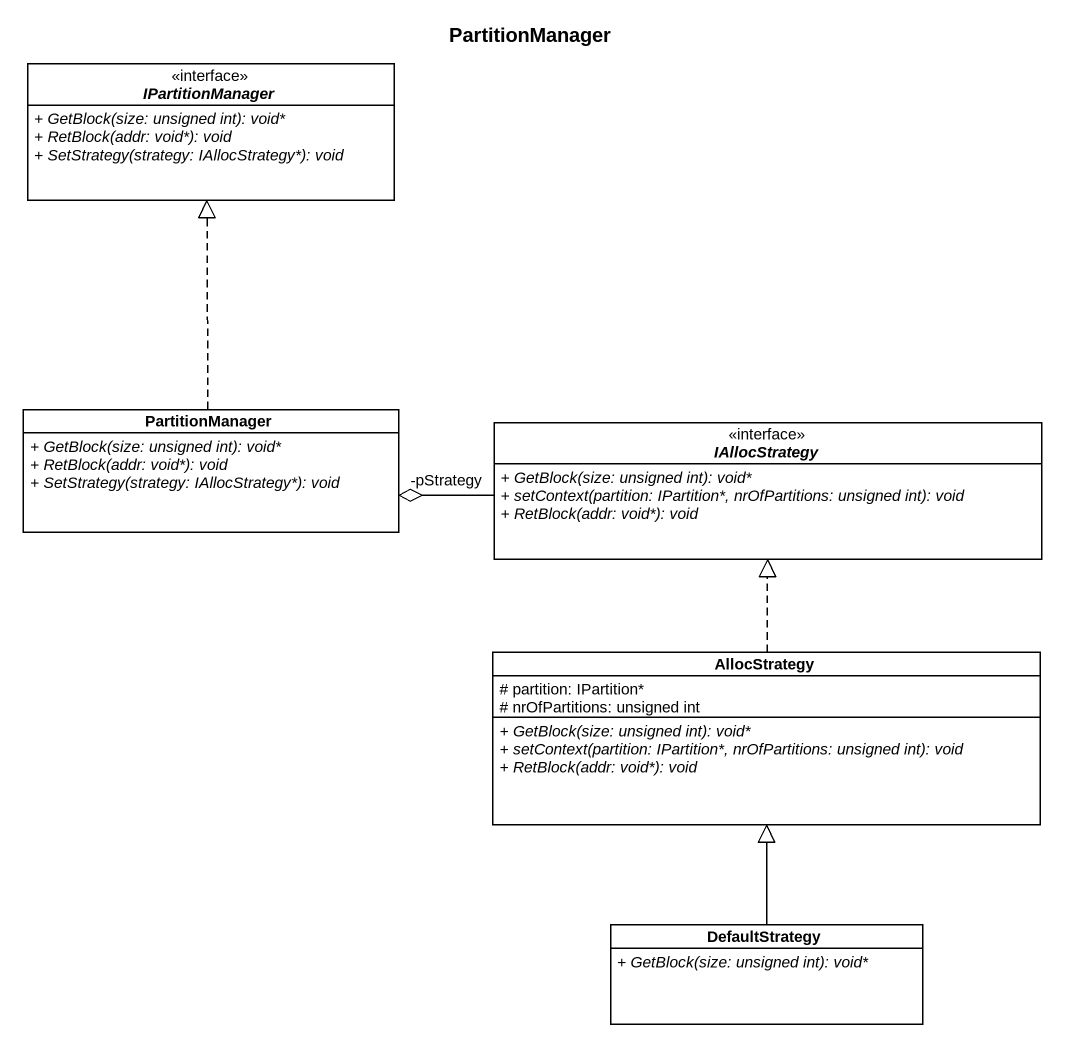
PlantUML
@startuml
title PartitionManager
hide circle
hide empty members
skinparam classAttributeIconSize 0
interface IPartitionManager {
  {abstract} + GetBlock(size: unsigned int): void*
  {abstract} + RetBlock(addr: void*): void
  {abstract} + SetStrategy(strategy: IAllocStrategy*): void
}
class PartitionManager {
  {abstract} + GetBlock(size: unsigned int): void*
  {abstract} + RetBlock(addr: void*): void
  {abstract} + SetStrategy(strategy: IAllocStrategy*): void
}
interface IAllocStrategy {
  {abstract} + GetBlock(size: unsigned int): void*
  {abstract} + setContext(partition: IPartition*, nrOfPartitions: unsigned int): void
  {abstract} + RetBlock(addr: void*): void
}
class AllocStrategy {
  # partition: IPartition*
  # nrOfPartitions: unsigned int
  {abstract} + GetBlock(size: unsigned int): void*
  {abstract} + setContext(partition: IPartition*, nrOfPartitions: unsigned int): void
  {abstract} + RetBlock(addr: void*): void
}
class DefaultStrategy {
  {abstract} + GetBlock(size: unsigned int): void*
}
PartitionManager .up.|> IPartitionManager
IAllocStrategy -left-o "-pStrategy" PartitionManager
AllocStrategy .up.|> IAllocStrategy
DefaultStrategy -up-|> AllocStrategy
@enduml
